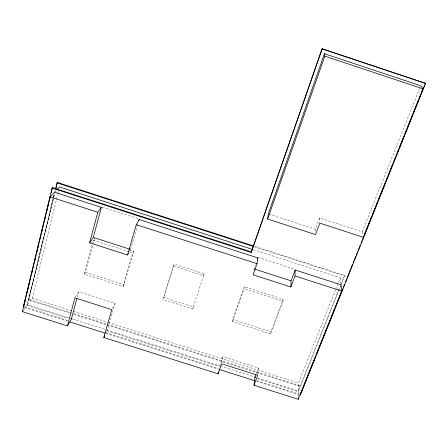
<?xml version="1.0" encoding="UTF-8"?>
<svg xmlns="http://www.w3.org/2000/svg" width="448" height="448" viewBox="0 0 448 448"><rect width="100%" height="100%" fill="white"/><g stroke="black" fill="none" stroke-linecap="round" stroke-linejoin="round"><path stroke-width="0.34" stroke-dasharray="2.24 1.68" d="M298.256 397.197L298.329 391.642L340.542 286.104M257.74 377.978L298.334 390.891L298.435 383.04L335.423 290.158M282.968 301.241L283.086 299.202L244.322 286.726L232.792 319.542L232.406 321.664L270.749 333.939L282.968 301.241L243.992 288.702L244.322 286.726M270.749 333.939L270.928 331.761L283.086 299.202M257.88 373.946L258.502 367.976L222.975 356.658L219.716 365.898M253.781 270.183L255.338 265.003M221.749 363.132L222.975 356.658M23.934 309.518L27.009 305.323L53.239 197.635M53.402 196.958L54.062 194.247M69.826 313.146L28.515 299.998L54.404 193.726M54.572 193.049L55.395 189.666M68.723 317.839L27.462 304.707L54.494 193.788M28.515 299.998L28.958 299.398L54.645 194.023M27.462 304.707L32.2 298.245L57.669 194.438M57.831 193.754L58.498 191.044M77.269 297.13L78.719 291.726L115.002 303.313L107.078 330.798L105.89 333.234M129.713 249.85L133.706 251.132L123.973 284.693L122.993 286.63L84.174 274.204L92.047 244.888M92.764 242.222L93.302 240.223L94.461 238.504L85.366 272.328L84.174 274.204M130.536 249.424L137.614 224.868M204.137 273.795L203.588 275.705L173.41 265.994L162.971 299.432L192.657 308.935L204.137 273.795L174.126 264.141L173.41 265.994M122.993 286.63L132.765 252.918L133.706 251.132M192.657 308.935L193.256 306.88L163.733 297.427L162.971 299.432M163.733 297.427L174.126 264.141M232.406 321.664L243.992 288.702M256.542 373.218L258.502 367.976M315.392 231.224L315.319 229.208L319.564 217.93L362.253 231.834L362.902 235.239M335.686 289.509L340.34 277.816L253.159 249.614M298.334 390.891L338.414 290.668M338.565 290.315L340.48 285.494M340.642 285.118L344.54 275.369L254.162 246.12M341.505 283.718L344.54 275.369M362.253 231.834L419.653 88.346M112.398 308.487L115.002 303.313M129.332 251.653L130.234 249.984M75.264 297.31L78.719 291.726M54.986 191.761L56.342 190.322M32.2 298.245L72.8 311.175M73.466 311.388L107.414 322.196M108.08 322.409L298.435 383.04M28.958 299.398L300.373 385.823L300.367 386.546L107.139 325.03M73.825 314.423L106.473 324.817M72.722 319.105L219.8 365.904M220.466 366.117L253.747 376.706M27.009 305.323L67.99 318.36M107.078 330.798L219.481 366.559M257.466 378.644L298.329 391.642M24.382 306.695L67.704 320.471M105.694 332.556L218.327 368.379M256.978 380.671L299.634 394.234M24.59 307.524L67.878 321.289M105.834 333.362L218.383 369.152M256.34 381.226L298.962 394.778M85.366 272.328L123.973 284.693M232.792 319.542L270.928 331.761M93.302 240.223L128.817 251.647M129.478 251.86L132.765 252.918M254.078 246.658L344.607 275.957M102.211 207.021L139.462 219.061M257.858 257.326L295.103 269.366M268.946 214.127L315.319 229.208M340.34 277.816L340.995 284.2M319.564 217.93L319.799 222.482"/><path stroke-width="0.67" d="M256.049 374.528L254.828 377.804L254.01 385.224L298.228 399.28L298.245 397.891M76.91 298.48L71.294 319.413L67.43 325.926L22.4 311.612L50.159 196.885L54.555 192.214L101.343 207.34L97.782 212.262L89.622 242.805L127.534 254.996L136.248 224.683L139.143 219.554L257.841 257.914L257.029 263.693L253.103 274.798L290.858 286.972L294.991 275.951L295.148 269.976L341.062 284.81L341.701 291.032L298.228 399.28M290.858 286.972L291.088 280.84L295.148 269.976M267.641 219.027L268.279 213.914L324.442 53.732L420.689 85.747L422.923 88.788L363.289 237.278L319.838 223.138L315.515 234.584L267.641 219.027L324.828 56.168L324.442 53.732M23.257 307.104L52.046 188.07L251.194 252.459L322.146 48.72L425.6 83.373L300.294 395.203M67.43 325.926L74.922 297.864L111.821 309.641L103.813 337.49L218.081 373.806L218.462 371.829M23.716 306.482L24.377 303.766M24.702 302.406L25.693 298.329M27.003 292.897L27.496 290.858M27.826 289.503L29.305 283.388M30.128 279.994L30.621 277.956M31.444 274.557L32.43 270.486M33.253 267.086L33.746 265.048M34.569 261.654L35.554 257.578M36.865 252.146L37.358 250.107M37.688 248.746L38.674 244.675M39.99 239.238L40.482 237.199M41.306 233.806L42.291 229.729M43.114 226.335L43.607 224.297M44.43 220.898L45.416 216.826M46.732 211.389L47.225 209.35M47.55 207.995L48.535 203.918M49.851 198.486L50.344 196.448M51.167 193.049L52.483 187.617L251.283 251.899M55.558 188.989L57.042 182.896L57.462 182.465L253.501 245.907M55.972 188.58L56.633 185.864M56.969 184.503L57.462 182.465M89.622 242.805L93.279 237.434L101.343 207.34M138.762 220.881L139.143 219.554M251.194 252.459L322.146 48.72M257.387 259.202L257.841 257.914M218.081 373.806L221.631 363.782L257.746 375.273L254.01 385.224M300.3 394.447L306.029 380.19M306.55 378.89L307.849 375.654M308.37 374.354L315.403 356.854M316.445 354.262L317.223 352.318M317.744 351.019L319.049 347.782M319.57 346.483L325.293 332.226M325.814 330.926L327.118 327.684M327.639 326.39L334.667 308.89M335.709 306.298L336.493 304.354M337.014 303.055L338.313 299.813M338.834 298.519L342.737 288.798M343.521 286.849L344.562 284.256M345.604 281.663L346.388 279.72M346.909 278.421L352.643 264.141M353.164 262.847L353.948 260.898M354.469 259.599L355.768 256.357M356.289 255.058L357.594 251.81M358.114 250.516L360.203 245.325M360.982 243.376L362.029 240.778M362.55 239.484L363.849 236.236M364.375 234.937L370.11 220.662M370.63 219.363L371.93 216.121M372.456 214.822L373.234 212.873M373.755 211.574L375.06 208.331M375.581 207.032L377.67 201.841M378.711 199.242L379.49 197.299M380.016 196L381.315 192.758M381.836 191.458L385.75 181.72M386.529 179.777L387.57 177.178M388.097 175.879L389.396 172.637M389.917 171.338L392.526 164.847M394.089 160.955L395.13 158.357M396.178 155.764L396.956 153.815M397.477 152.516L398.782 149.274M399.302 147.974L403.211 138.242M403.995 136.293L405.037 133.7M405.558 132.401L406.862 129.153M407.383 127.859L411.298 118.121M411.818 116.827L412.597 114.878M413.638 112.28L414.422 110.337M414.943 109.038L416.248 105.79M416.769 104.496L418.074 101.248M419.636 97.356L420.678 94.758M421.725 92.165L422.503 90.216M423.024 88.917L424.329 85.674M424.85 84.375L425.37 83.076M103.813 337.49L104.703 335.664M127.534 254.996L128.436 253.322M22.4 311.612L23.167 310.565M57.243 189.364L59.494 186.973L252.493 249.402M52.046 188.07L52.483 187.617M70.722 318.472L72.055 318.898M254.408 376.914L255.741 377.339M69.877 321.927L105.174 333.15M219.05 369.365L255.007 380.8M254.638 269.08L291.088 280.84M93.279 237.434L129.87 249.211M57.042 182.896L253.411 246.445M50.159 196.885L97.782 212.262M136.248 224.683L257.029 263.693M294.991 275.951L341.701 291.032M322.179 48.95L425.6 83.373M324.828 56.168L422.923 88.788"/></g></svg>
